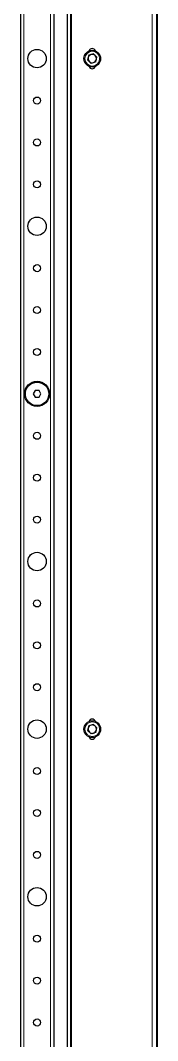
# Model space of a CAD drawing. Header units: millimetres. Extents: x -1275 to 3240, y -1281 to 1219.
# Drawn here: x -383 to -301, y -607 to 2 of the extents above; entities that cross this region are included whole.
import ezdxf

# ---------------------------------------------------------------- set-up
doc = ezdxf.new("R2010")
doc.units = ezdxf.units.MM

msp = doc.modelspace()

# ---------------------------------------------------------------- linework, layer by layer
at = {"color": 7, "linetype": 'Continuous', "lineweight": 25}
for p, q in [((-354.76, 420.28), (-354.76, -862.72)), ((-352.76, 420.28), (-352.76, -862.72)), ((-301.26, 410.57), (-301.26, -853)), ((-382.76, 396.28), (-382.76, -838.72)), ((-362.76, 396.28), (-362.76, -838.72)), ((-341.85, -19.22), (-342.54, -22.03)), ((-340.44, -24.03), (-342.54, -22.03)), ((-339.07, -18.4), (-341.85, -19.22)), ((-337.66, -23.22), (-340.44, -24.03)), ((-339.07, -18.4), (-336.98, -20.4)), ((-337.66, -23.22), (-336.98, -20.4)), ((-373.91, -219.22), (-375.07, -221.22)), ((-375.07, -221.22), (-373.91, -223.22)), ((-371.6, -219.22), (-373.91, -219.22)), ((-373.91, -223.22), (-371.6, -223.22)), ((-370.45, -221.22), (-371.6, -219.22)), ((-371.6, -223.22), (-370.45, -221.22)), ((-341.85, -419.22), (-342.54, -422.03)), ((-339.07, -418.4), (-341.85, -419.22)), ((-339.07, -418.4), (-336.98, -420.4)), ((-340.44, -424.03), (-342.54, -422.03)), ((-337.66, -423.22), (-340.44, -424.03)), ((-337.66, -423.22), (-336.98, -420.4))]:
    msp.add_line(p, q, dxfattribs=at)
at = {"color": 8, "linetype": 'Continuous', "lineweight": 18}
for p, q in [((-352.16, -862.72), (-352.16, 420.28)), ((-300.66, -854.04), (-300.66, 411.61)), ((-303.86, 406.07), (-303.86, -848.5)), ((-380.76, 396.28), (-380.76, -838.72)), ((-364.76, 396.28), (-364.76, -838.72))]:
    msp.add_line(p, q, dxfattribs=at)
at = {"color": 7, "linetype": 'Continuous', "lineweight": 25}
for centre, radius in [((-372.76, -21.22), 5.5), ((-339.76, -21.22), 5), ((-372.76, -46.22), 2.1), ((-372.76, -71.22), 2.1), ((-372.76, -96.22), 2.1), ((-372.76, -121.22), 5.5), ((-372.76, -146.22), 2.1), ((-372.76, -171.22), 2.1), ((-372.76, -196.22), 2.1), ((-372.76, -221.22), 7.5), ((-372.76, -221.22), 7), ((-372.76, -246.22), 2.1), ((-372.76, -271.22), 2.1), ((-372.76, -296.22), 2.1), ((-372.76, -321.22), 5.5), ((-372.76, -346.22), 2.1), ((-372.76, -371.22), 2.1), ((-372.76, -396.22), 2.1), ((-372.76, -421.22), 5.5), ((-339.76, -421.22), 5), ((-372.76, -446.22), 2.1), ((-372.76, -471.22), 2.1), ((-372.76, -496.22), 2.1), ((-372.76, -521.22), 5.5), ((-372.76, -546.22), 2.1), ((-372.76, -571.22), 2.1), ((-372.76, -596.22), 2.1)]:
    msp.add_circle(centre, radius, dxfattribs=at)
at = {"color": 8, "linetype": 'Continuous', "lineweight": 18}
for centre in [(-339.76, -21.22), (-339.76, -421.22)]:
    msp.add_circle(centre, 4.4, dxfattribs=at)
at = {"color": 7, "linetype": 'Continuous', "lineweight": 25}
for centre, radius, start, end in [((-339.76, -17.22), 2, 18.20996, 161.79004), ((-339.76, -21.22), 2.51, 166.35345, 226.35345), ((-339.76, -21.22), 2.51, 106.35345, 166.35345), ((-339.76, -21.22), 2.51, 226.35345, 286.35345), ((-339.76, -21.22), 2.51, 46.35345, 106.35345), ((-339.76, -21.22), 2.51, 286.35345, 346.35345), ((-339.76, -21.22), 2.51, 346.35345, 46.35345), ((-339.76, -25.22), 2, 198.20996, 341.79004), ((-339.76, -421.22), 2.51, 106.35345, 166.35345), ((-339.76, -417.22), 2, 18.20996, 161.79004), ((-339.76, -421.22), 2.51, 46.35345, 106.35345), ((-339.76, -421.22), 2.51, 346.35345, 46.35345), ((-339.76, -421.22), 2.51, 166.35345, 226.35345), ((-339.76, -425.22), 2, 198.20996, 341.79004), ((-339.76, -421.22), 2.51, 226.35345, 286.35345), ((-339.76, -421.22), 2.51, 286.35345, 346.35345)]:
    msp.add_arc(centre, radius, start, end, dxfattribs=at)

doc.saveas('drawing.dxf')
